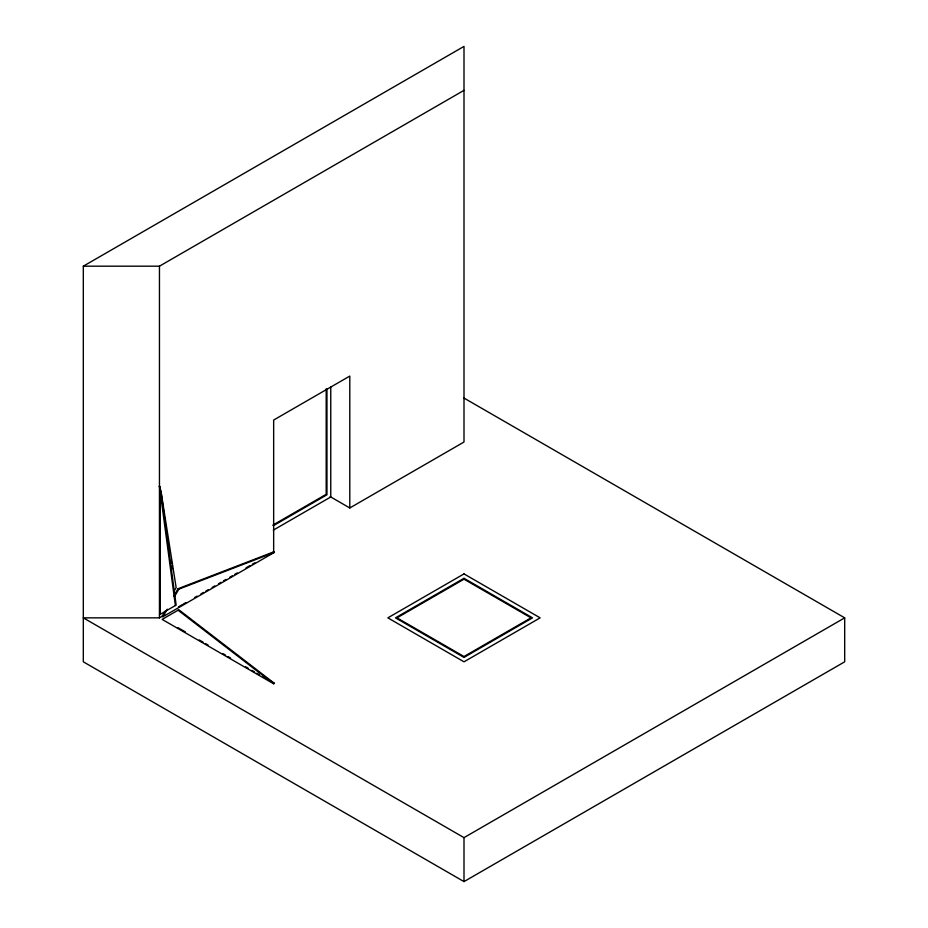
<?xml version="1.0" encoding="UTF-8"?>
<svg xmlns="http://www.w3.org/2000/svg" width="928" height="928" viewBox="0 0 928 928"><rect width="100%" height="100%" fill="white"/><g stroke="black" fill="none" stroke-linecap="round" stroke-linejoin="round"><path stroke-width="1.39" d="M173.977 591.345L176.146 587.598L160.973 491.248L159.454 485.982L175.38 605.543M165.033 611.285L162.145 616.296L162.899 616.737L274.421 552.357L273.656 551.916L178.072 588.712L173.733 596.228M162.899 616.737L167.249 609.209M174.487 596.669L178.837 589.141L274.421 552.357M464 398.066L844.689 617.851L844.689 661.815L464 881.6L83.311 661.815L83.311 266.185L464 46.4L464 442.018L349.798 507.964L330.148 496.619M83.311 266.185L159.454 266.185L464 90.352M272.844 525.132L326.192 494.334L326.192 388.902M273.377 525.7L326.958 494.775L326.958 389.064M273.342 530.12L330.762 496.967L330.762 386.837M159.454 614.742L176.146 605.102L160.973 491.248M844.689 617.851L464 837.636L83.311 617.851L159.454 617.851L164.65 614.858M178.431 606.9L182.19 604.72M183.292 604.082L185.809 602.643M194.59 597.562L197.096 596.112M200.982 593.874L203.487 592.424M205.888 591.043L208.394 589.593M212.164 587.424L214.762 585.916M218.521 583.747L221.026 582.297M223.532 580.858L226.038 579.408M229.726 577.274L232.313 575.789M234.749 574.374L237.324 572.901M246.048 567.855L249.852 565.662M252.323 564.236L254.864 562.774M268.633 554.816L273.656 551.916L273.656 420.048L349.798 376.084L349.798 507.964M273.656 683.785L274.421 683.356L178.837 609.766L162.145 619.405L273.656 683.785L178.072 610.206M178.072 588.712L178.837 589.141M177.944 627.653L185.461 631.991M199.242 639.949L203 642.118M205.506 643.568L208.011 645.006M223.045 653.695L225.55 655.133M228.056 656.583L230.562 658.033M245.595 666.71L248.101 668.16M251.859 670.329L254.365 671.779M256.87 673.218L259.388 674.668M263.146 676.837L265.652 678.287M269.41 680.456L274.421 683.356M159.454 485.982L160.208 490.819M165.567 524.819L166.008 527.649M171.146 560.234L171.587 563.064M172.04 565.906L172.48 568.736M464 837.636L464 881.6M160.208 491.689L160.208 614.301M159.454 266.185L159.454 617.851M464 573.898L387.858 617.851L464 661.815L540.142 617.851L464 573.898M464 578.295L395.479 617.851L464 657.418L532.521 617.851L464 578.295M464 579.176L396.998 617.851L464 656.537L531.002 617.851L464 579.176"/></g></svg>
